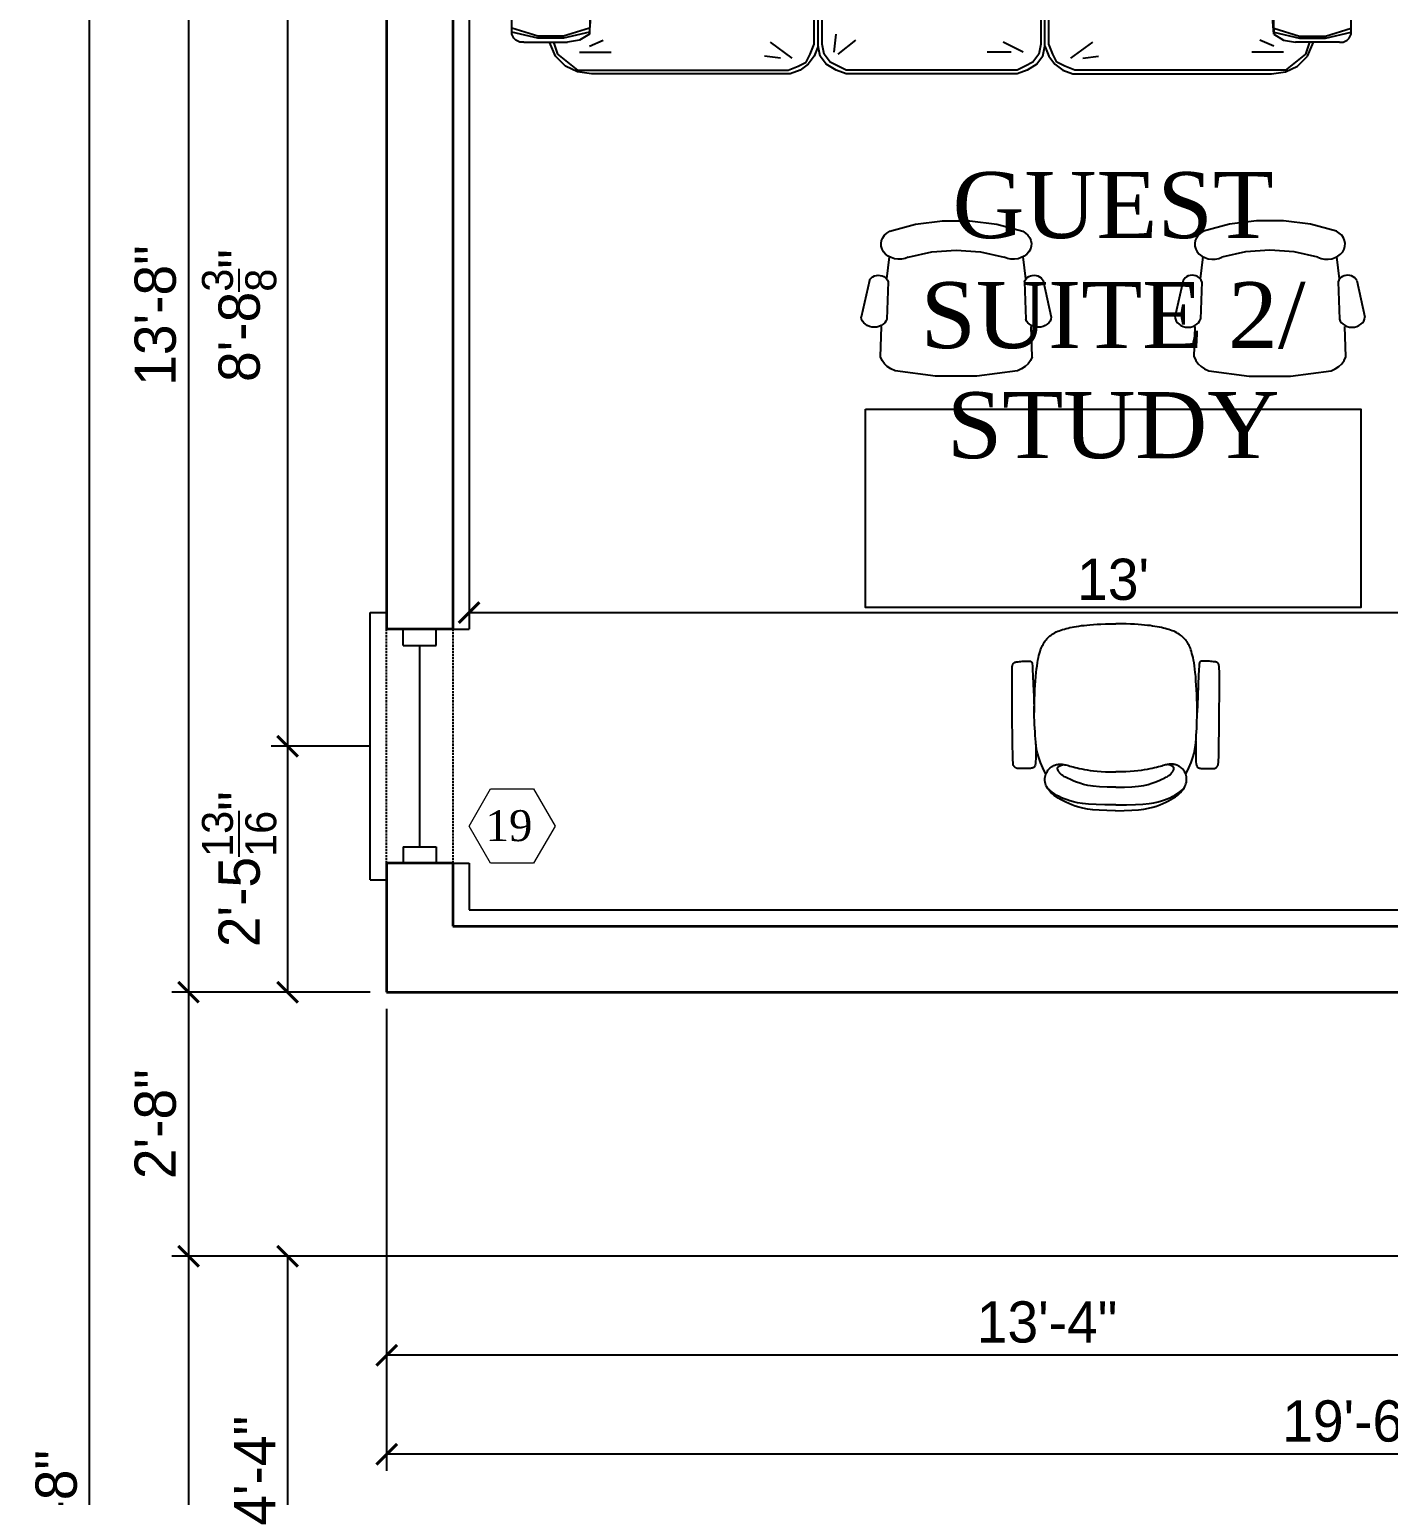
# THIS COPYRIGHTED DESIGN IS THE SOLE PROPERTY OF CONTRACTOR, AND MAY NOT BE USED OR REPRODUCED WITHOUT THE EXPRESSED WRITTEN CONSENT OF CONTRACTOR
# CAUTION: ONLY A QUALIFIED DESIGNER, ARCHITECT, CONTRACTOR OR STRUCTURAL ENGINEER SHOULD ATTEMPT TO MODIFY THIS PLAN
# Model space of a CAD drawing. Header units: inches. Extents: x 0 to 22102, y -19958 to 0.
# Drawn here: x 9681.1 to 9845.8, y -10112.2 to -9934.5 of the extents above; entities that cross this region are included whole.
import ezdxf
from ezdxf.enums import TextEntityAlignment as Align

# ---------------------------------------------------------------- set-up
doc = ezdxf.new("R2010")
doc.units = ezdxf.units.IN
doc.header["$MEASUREMENT"] = 0
doc.linetypes.add('HIDDEN', pattern=[0.375, 0.25, -0.125])
for name, color, linetype in [('DIM-EXT', 5, 'Continuous'), ('DIM-INT', 5, 'Continuous'), ('FURN', 8, 'Continuous'), ('FURNITURE', 8, 'Continuous'), ('HEADER-EXT', 5, 'HIDDEN'), ('ROOF', 3, 'Continuous'), ('TEXTL', 3, 'Continuous'), ('WINDOW GLASS', 4, 'Continuous'), ('WINDOW JAMB', 2, 'Continuous'), ('WINDOW SILL', 1, 'Continuous')]:
    doc.layers.add(name, color=color, linetype=linetype)
doc.layers.add('WALL-EXT', color=6, linetype='Continuous', lineweight=35)
doc.layers.add('window', color=160, linetype='Continuous', lineweight=5)
doc.styles.add('ARCHITXT', font='BOOKOS.TTF', dxfattribs={"height": 0.078125})
doc.styles.add('TITLE-1', font='BOOKOS.TTF', dxfattribs={"height": 5})
doc.dimstyles.new('Ideal', dxfattribs={"dimscale": 0, "dimtxt": 5, "dimasz": 2.5, "dimexe": 2, "dimexo": 2, "dimgap": 1.5, "dimtad": 1, "dimdec": 4, "dimzin": 0, "dimdsep": 46, "dimlunit": 4, "dimtxsty": 'Standard', "dimblk": 'ARCHTICK', "dimcen": 2, "dimclrt": 1, "dimazin": 0, "dimtfac": 0.75, "dimtdec": 4, "dimtix": 1, "dimtofl": 0, "dimtmove": 2, "dimatfit": 3, "dimldrblk": 'OPEN30', "dimfxl": 1, "dimtolj": 1, "dimtzin": 0, "dimarcsym": 0})

# ---------------------------------------------------------------- blocks, each defined once
blk = doc.blocks.new('sofa 1')
for p, q in [((20.48, 50.12), (15.18, 48.92)), ((28.92, 50.84), (20.48, 50.12)), ((35.9, 50.84), (28.92, 50.84)), ((36.14, 47.71), (35.18, 50.84)), ((36.39, 47.71), (35.66, 50.84)), ((36.39, 50.6), (35.9, 50.84)), ((36.63, 50.36), (36.39, 50.6)), ((36.87, 49.88), (36.63, 50.36)), ((36.87, 49.4), (36.87, 49.88)), ((15.18, 48.92), (8.43, 47.71)), ((36.87, 49.4), (36.87, 46.02)), ((7.23, 46.02), (7.47, 46.75)), ((7.47, 46.02), (7.23, 46.51)), ((7.47, 46.75), (7.95, 47.23)), ((7.95, 46.27), (7.47, 46.51)), ((7.95, 47.23), (8.43, 47.71)), ((8.19, 45.3), (7.95, 46.27)), ((14.22, 46.51), (13.49, 43.37)), ((14.46, 46.51), (15.18, 45.78)), ((36.14, 44.58), (36.14, 47.71)), ((36.39, 44.58), (36.39, 47.71)), ((38.55, 45.54), (36.87, 46.27)), ((7.23, 42.89), (7.23, 46.02)), ((7.47, 44.34), (7.47, 46.02)), ((7.95, 44.1), (8.19, 45.3)), ((14.7, 44.58), (14.94, 42.17)), ((15.18, 45.78), (16.87, 45.06)), ((16.87, 45.06), (17.11, 44.58)), ((17.11, 44.58), (19.28, 43.37)), ((35.18, 41.45), (36.14, 44.58)), ((35.66, 41.45), (36.39, 44.58)), ((36.87, 46.02), (36.87, 44.1)), ((36.87, 45.78), (38.31, 45.3)), ((38.31, 45.3), (39.28, 44.1)), ((39.76, 44.34), (38.55, 45.54)), ((4.34, 43.86), (3.86, 43.37)), ((4.1, 43.37), (3.86, 43.13)), ((3.86, 43.13), (3.86, 42.89)), ((3.86, 42.89), (3.86, 42.65)), ((4.34, 43.13), (4.1, 43.37)), ((4.58, 43.13), (4.1, 42.41)), ((7.23, 42.65), (4.1, 42.41)), ((4.82, 44.1), (4.34, 43.86)), ((4.82, 43.86), (4.58, 43.61)), ((5.06, 43.37), (4.58, 43.13)), ((5.54, 44.34), (4.82, 44.1)), ((5.06, 44.1), (4.82, 43.86)), ((5.3, 44.1), (5.06, 44.1)), ((5.78, 43.37), (5.06, 43.37)), ((5.54, 43.86), (5.3, 44.1)), ((6.27, 44.1), (5.54, 44.34)), ((6.02, 44.1), (5.78, 43.86)), ((5.78, 43.86), (5.78, 43.61)), ((6.51, 43.13), (5.78, 43.37)), ((6.27, 44.1), (6.02, 44.1)), ((6.75, 43.61), (6.27, 44.1)), ((6.51, 44.1), (6.27, 44.1)), ((6.75, 43.86), (6.51, 44.1)), ((6.99, 42.65), (6.51, 43.13)), ((6.75, 43.61), (6.75, 43.86)), ((6.75, 43.37), (6.75, 43.61)), ((6.75, 43.13), (6.75, 43.37)), ((7.23, 42.89), (7.47, 44.34)), ((7.23, 43.13), (7.95, 44.1)), ((7.23, 42.89), (13.01, 42.41)), ((10.6, 41.93), (7.23, 42.65)), ((13.01, 42.65), (12.77, 41.45)), ((13.49, 43.37), (13.01, 42.65)), ((19.28, 43.37), (20.24, 43.37)), ((20.24, 43.37), (21.45, 41.93)), ((35.9, 41.45), (36.63, 42.65)), ((36.63, 42.65), (36.87, 44.1)), ((38.07, 42.65), (38.07, 38.8)), ((39.28, 44.1), (40.24, 42.89)), ((40.48, 42.89), (39.76, 44.34)), ((40.24, 42.89), (40.24, 17.35)), ((40.72, 41.2), (40.48, 42.89)), ((0.48, 41.45), (0, 40.24)), ((1.45, 41.93), (0.48, 41.45)), ((4.1, 41.45), (1.2, 40.72)), ((3.86, 42.17), (1.45, 41.2)), ((2.65, 42.17), (1.45, 41.93)), ((4.1, 42.41), (2.65, 42.17)), ((7.47, 41.93), (3.86, 42.17)), ((7.95, 41.45), (4.1, 41.45)), ((10.36, 40.96), (7.47, 41.93)), ((10.36, 40.24), (7.95, 41.45)), ((11.33, 41.45), (10.6, 41.93)), ((12.05, 40.48), (11.33, 41.45)), ((12.77, 41.45), (12.05, 39.76)), ((12.53, 41.2), (12.29, 40.48)), ((12.77, 41.45), (12.53, 41.2)), ((21.45, 41.93), (23.13, 41.69)), ((23.13, 41.69), (26.27, 39.28)), ((23.61, 41.45), (26.51, 41.2)), ((29.64, 40.96), (23.61, 40.96)), ((26.51, 41.2), (35.9, 41.45)), ((35.9, 41.45), (29.64, 40.96)), ((37.35, 41.45), (36.63, 39.76)), ((40.72, 17.11), (40.72, 41.2)), ((0, -40.24), (0, 40.24)), ((12.05, 39.76), (11.33, 39.04)), ((12.05, 39.76), (12.05, 40.48)), ((12.29, 40.48), (12.29, 40.24)), ((26.27, 39.28), (29.16, 37.59)), ((11.33, 39.04), (10.12, 37.11)), ((15.66, 38.07), (16.39, 34.7)), ((18.8, 33.49), (15.66, 38.07)), ((26.99, 37.35), (25.3, 36.39)), ((29.16, 37.59), (28.19, 35.9)), ((10.12, 37.11), (8.43, 34.7)), ((28.19, 35.9), (26.27, 33.49)), ((8.43, 34.7), (6.99, 33.01)), ((6.99, 33.01), (5.54, 31.33)), ((7.23, 31.57), (9.88, 33.49)), ((17.11, 33.01), (15.66, 31.57)), ((18.8, 31.81), (17.11, 33.01)), ((20.96, 32.53), (18.8, 33.49)), ((26.27, 33.49), (24.58, 31.81)), ((5.54, 31.33), (7.95, 30.36)), ((7.95, 30.36), (8.19, 29.88)), ((15.66, 31.08), (13.73, 28.92)), ((15.66, 31.57), (15.66, 31.08)), ((18.8, 30.84), (18.8, 31.81)), ((20, 30.36), (18.8, 30.84)), ((20.24, 29.4), (20, 30.36)), ((24.58, 31.81), (23.86, 29.88)), ((8.19, 29.88), (10.12, 28.67)), ((10.12, 28.67), (12.53, 27.71)), ((13.01, 28.43), (12.53, 27.71)), ((13.73, 28.67), (13.01, 28.43)), ((13.73, 28.92), (13.73, 28.67)), ((21.45, 28.19), (20.24, 29.4)), ((23.86, 29.88), (22.65, 27.47)), ((12.29, 26.75), (10.12, 25.54)), ((12.05, 27.95), (12.05, 26.51)), ((12.53, 27.71), (12.29, 26.75)), ((22.65, 27.47), (21.45, 28.19)), ((24.1, 25.78), (22.65, 27.47)), ((10.12, 25.54), (9.16, 24.1)), ((18.8, 25.06), (19.28, 21.69)), ((26.51, 24.34), (24.1, 25.78)), ((9.16, 24.1), (8.19, 22.89)), ((27.47, 24.34), (26.51, 24.34)), ((28.43, 23.13), (27.47, 24.34)), ((30.36, 22.17), (28.43, 23.13)), ((8.19, 22.41), (5.78, 19.52)), ((8.19, 22.89), (8.19, 22.41)), ((19.04, 22.89), (17.35, 20)), ((19.28, 21.69), (17.35, 16.39)), ((27.71, 21.69), (25.3, 20.24)), ((26.99, 22.65), (25.54, 22.65)), ((28.43, 20.48), (30.36, 22.17)), ((8.67, 20), (9.88, 20.96)), ((9.64, 20), (10.84, 20)), ((17.35, 20), (15.9, 18.07)), ((27.47, 18.55), (28.19, 20)), ((28.19, 20), (28.43, 20.48)), ((38.8, 18.31), (38.55, 20.24)), ((5.78, 19.52), (7.23, 18.55)), ((7.23, 18.55), (10.12, 16.87)), ((26.02, 17.11), (27.47, 18.55)), ((38.8, 16.87), (36.87, 19.52)), ((10.12, 16.87), (12.53, 16.14)), ((12.05, 16.39), (12.05, -12.29)), ((12.05, 15.42), (12.05, 16.39)), ((12.53, 16.14), (13.73, 14.46)), ((24.1, 14.7), (26.02, 17.11)), ((39.76, 16.14), (39.28, 15.18)), ((40.24, 17.35), (39.76, 16.14)), ((40.24, 15.9), (40.72, 17.11)), ((13.01, 14.94), (12.05, 15.9)), ((12.53, 14.7), (12.05, 15.42)), ((13.25, 13.98), (12.53, 14.7)), ((13.49, 14.46), (13.01, 14.94)), ((14.22, 14.22), (13.49, 14.46)), ((13.73, 14.46), (15.18, 13.98)), ((14.46, 14.22), (14.22, 14.22)), ((23.13, 12.53), (24.1, 14.7)), ((37.11, 14.22), (23.86, 14.22)), ((38.31, 14.7), (37.11, 14.22)), ((37.35, 13.73), (38.55, 14.22)), ((39.28, 15.18), (38.31, 14.7)), ((38.55, 14.22), (39.52, 14.94)), ((39.52, 14.94), (40.24, 15.9)), ((12.53, 13.01), (12.05, 12.05)), ((12.77, 12.53), (12.05, 11.57)), ((13.25, 13.49), (12.53, 13.01)), ((13.25, 13.01), (12.77, 12.53)), ((14.22, 13.73), (13.25, 13.98)), ((14.22, 13.73), (13.25, 13.49)), ((13.98, 13.25), (13.25, 13.01)), ((15.66, 13.25), (13.98, 13.25)), ((15.42, 13.73), (14.22, 13.73)), ((15.18, 13.98), (17.83, 10.36)), ((19.28, 10.84), (19.28, 13.01)), ((21.45, 11.33), (23.13, 12.53)), ((37.11, 13.25), (23.37, 13.25)), ((37.35, 13.73), (23.61, 13.73)), ((38.31, 13.01), (37.11, 13.25)), ((38.55, 13.49), (37.35, 13.73)), ((39.28, 12.29), (38.31, 13.01)), ((39.52, 12.77), (38.55, 13.49)), ((40.24, 11.57), (39.52, 12.77)), ((12.05, 12.05), (12.05, 11.08)), ((20.24, 10.6), (20.72, 11.33)), ((20.72, 11.33), (21.45, 11.33)), ((38.07, 11.81), (35.9, 11.57)), ((38.31, 11.33), (36.63, 9.16)), ((39.76, 11.33), (39.28, 12.29)), ((40.24, 10.36), (39.76, 11.33)), ((40.72, 10.36), (40.24, 11.57)), ((17.83, 10.36), (19.52, 8.43)), ((19.52, 8.43), (20.24, 8.92)), ((20.24, 8.92), (20.24, 10.6)), ((40.24, -10.36), (40.24, 10.36)), ((40.72, -10.36), (40.72, 10.36)), ((38.07, -9.64), (38.07, -6.75)), ((17.83, -10.36), (19.52, -8.43)), ((19.52, -8.43), (20.24, -8.92)), ((38.07, -11.08), (36.87, -8.67)), ((15.18, -13.98), (17.83, -10.36)), ((20.24, -8.92), (20.24, -10.6)), ((20.24, -10.6), (20.72, -11.33)), ((39.76, -11.33), (40.24, -10.36)), ((40.24, -11.57), (40.72, -10.36)), ((12.05, -15.42), (12.05, -11.08)), ((12.77, -12.53), (12.05, -11.57)), ((12.53, -13.25), (12.05, -12.29)), ((20.72, -11.33), (21.45, -11.33)), ((21.45, -11.33), (23.13, -12.53)), ((38.31, -13.01), (39.28, -12.29)), ((39.28, -12.29), (39.76, -11.33)), ((39.52, -12.77), (40.24, -11.57)), ((13.25, -13.73), (12.53, -13.25)), ((13.25, -13.98), (12.53, -14.7)), ((13.49, -13.01), (12.77, -12.53)), ((14.22, -13.73), (13.25, -13.98)), ((13.98, -13.25), (13.49, -13.01)), ((13.73, -14.46), (15.18, -13.98)), ((13.98, -13.25), (15.71, -13.25)), ((15.42, -13.73), (14.22, -13.73)), ((23.13, -12.53), (24.1, -14.7)), ((23.45, -13.25), (37.11, -13.25)), ((37.35, -13.73), (23.61, -13.73)), ((37.11, -13.25), (38.31, -13.01)), ((38.55, -13.49), (37.35, -13.73)), ((37.35, -13.73), (38.55, -14.22)), ((38.55, -13.49), (39.52, -12.77)), ((12.53, -14.7), (12.05, -15.42)), ((13.01, -14.94), (12.05, -15.9)), ((12.05, -15.42), (12.05, -16.29)), ((12.53, -16.14), (13.73, -14.46)), ((13.49, -14.46), (13.01, -14.94)), ((14.22, -14.22), (13.49, -14.46)), ((14.46, -14.22), (14.22, -14.22)), ((37.11, -14.22), (23.86, -14.22)), ((24.1, -14.7), (26.02, -17.11)), ((38.31, -14.7), (37.11, -14.22)), ((39.28, -15.18), (38.31, -14.7)), ((38.55, -14.22), (39.52, -14.94)), ((39.76, -16.14), (39.28, -15.18)), ((39.52, -14.94), (40.24, -15.9)), ((40.24, -15.9), (40.72, -17.11)), ((7.23, -18.55), (10.12, -16.87)), ((10.12, -16.87), (12.53, -16.14)), ((19.28, -21.69), (17.35, -16.39)), ((26.02, -17.11), (27.47, -18.55)), ((38.8, -16.87), (36.87, -19.52)), ((40.24, -17.35), (39.76, -16.14)), ((40.24, -42.89), (40.24, -17.35)), ((40.72, -17.11), (40.72, -41.2)), ((5.78, -19.52), (7.23, -18.55)), ((8.19, -22.41), (5.78, -19.52)), ((17.35, -20), (15.9, -18.07)), ((27.47, -18.55), (28.19, -20)), ((38.8, -18.31), (38.55, -20.24)), ((8.67, -20), (9.88, -20.96)), ((9.64, -20), (10.84, -20)), ((19.04, -22.89), (17.35, -20)), ((27.71, -21.69), (25.3, -20.24)), ((28.19, -20), (28.43, -20.48)), ((28.43, -20.48), (30.36, -22.17)), ((8.19, -22.89), (8.19, -22.41)), ((9.16, -24.1), (8.19, -22.89)), ((18.8, -25.06), (19.28, -21.69)), ((26.99, -22.65), (25.54, -22.65)), ((30.36, -22.17), (28.43, -23.13)), ((10.12, -25.54), (9.16, -24.1)), ((26.51, -24.34), (24.1, -25.78)), ((27.47, -24.34), (26.51, -24.34)), ((28.43, -23.13), (27.47, -24.34)), ((12.29, -26.75), (10.12, -25.54)), ((12.05, -27.95), (12.05, -26.51)), ((24.1, -25.78), (22.65, -27.47)), ((10.12, -28.67), (12.53, -27.71)), ((12.53, -27.71), (12.29, -26.75)), ((13.01, -28.43), (12.53, -27.71)), ((21.45, -28.19), (20.24, -29.4)), ((22.65, -27.47), (21.45, -28.19)), ((23.86, -29.88), (22.65, -27.47)), ((7.95, -30.36), (8.19, -29.88)), ((8.19, -29.88), (10.12, -28.67)), ((13.73, -28.67), (13.01, -28.43)), ((13.73, -28.92), (13.73, -28.67)), ((15.66, -31.08), (13.73, -28.92)), ((20.24, -29.4), (20, -30.36)), ((24.58, -31.81), (23.86, -29.88)), ((5.54, -31.33), (7.95, -30.36)), ((6.99, -33.01), (5.54, -31.33)), ((7.23, -31.57), (9.88, -33.49)), ((15.66, -31.57), (15.66, -31.08)), ((17.11, -33.01), (15.66, -31.57)), ((18.8, -31.81), (17.11, -33.01)), ((20, -30.36), (18.8, -30.84)), ((18.8, -30.84), (18.8, -31.81)), ((26.27, -33.49), (24.58, -31.81)), ((8.43, -34.7), (6.99, -33.01)), ((18.8, -33.49), (15.66, -38.07)), ((20.96, -32.53), (18.8, -33.49)), ((28.19, -35.9), (26.27, -33.49)), ((10.12, -37.11), (8.43, -34.7)), ((15.66, -38.07), (16.39, -34.7)), ((11.33, -39.04), (10.12, -37.11)), ((26.99, -37.35), (25.3, -36.39)), ((29.16, -37.59), (28.19, -35.9)), ((12.05, -39.76), (11.33, -39.04)), ((26.27, -39.28), (29.16, -37.59)), ((38.07, -42.65), (38.07, -38.8)), ((0.48, -41.45), (0, -40.24)), ((4.1, -41.45), (1.2, -40.72)), ((10.36, -40.24), (7.95, -41.45)), ((12.05, -40.48), (11.33, -41.45)), ((12.77, -41.45), (12.05, -39.76)), ((12.05, -39.76), (12.05, -40.48)), ((12.29, -40.48), (12.29, -40.24)), ((12.53, -41.2), (12.29, -40.48)), ((23.13, -41.69), (26.27, -39.28)), ((37.35, -41.45), (36.63, -39.76)), ((1.45, -41.93), (0.48, -41.45)), ((3.86, -42.17), (1.45, -41.2)), ((2.65, -42.17), (1.45, -41.93)), ((4.1, -42.41), (2.65, -42.17)), ((7.47, -41.93), (3.86, -42.17)), ((7.95, -41.45), (4.1, -41.45)), ((4.58, -43.13), (4.1, -42.41)), ((7.23, -42.65), (4.1, -42.41)), ((10.6, -41.93), (7.23, -42.65)), ((7.23, -42.89), (13.01, -42.41)), ((10.36, -40.96), (7.47, -41.93)), ((11.33, -41.45), (10.6, -41.93)), ((12.77, -41.45), (12.53, -41.2)), ((13.01, -42.65), (12.77, -41.45)), ((14.7, -44.58), (14.94, -42.17)), ((20.24, -43.37), (21.45, -41.93)), ((21.45, -41.93), (23.13, -41.69)), ((29.64, -40.96), (23.61, -40.96)), ((23.61, -41.45), (26.51, -41.2)), ((26.51, -41.2), (35.9, -41.45)), ((35.9, -41.45), (29.64, -40.96)), ((35.18, -41.45), (36.14, -44.58)), ((35.66, -41.45), (36.39, -44.58)), ((35.9, -41.45), (36.63, -42.65)), ((40.72, -41.2), (40.48, -42.89)), ((3.86, -42.89), (3.86, -42.65)), ((3.86, -43.13), (3.86, -42.89)), ((4.1, -43.37), (3.86, -43.13)), ((4.34, -43.86), (3.86, -43.37)), ((4.34, -43.13), (4.1, -43.37)), ((4.82, -44.1), (4.34, -43.86)), ((5.06, -43.37), (4.58, -43.13)), ((4.82, -43.86), (4.58, -43.61)), ((5.06, -44.1), (4.82, -43.86)), ((5.54, -44.34), (4.82, -44.1)), ((5.78, -43.37), (5.06, -43.37)), ((5.3, -44.1), (5.06, -44.1)), ((5.54, -43.86), (5.3, -44.1)), ((6.27, -44.1), (5.54, -44.34)), ((6.51, -43.13), (5.78, -43.37)), ((5.78, -43.86), (5.78, -43.61)), ((6.02, -44.1), (5.78, -43.86)), ((6.27, -44.1), (6.02, -44.1)), ((6.75, -43.61), (6.27, -44.1)), ((6.51, -44.1), (6.27, -44.1)), ((6.99, -42.65), (6.51, -43.13)), ((6.75, -43.86), (6.51, -44.1)), ((6.75, -43.13), (6.75, -43.37)), ((6.75, -43.37), (6.75, -43.61)), ((6.75, -43.61), (6.75, -43.86)), ((7.23, -42.89), (7.47, -44.34)), ((7.23, -42.89), (7.23, -46.02)), ((7.23, -43.13), (7.95, -44.1)), ((7.47, -44.34), (7.47, -46.02)), ((7.95, -44.1), (8.19, -45.3)), ((13.49, -43.37), (13.01, -42.65)), ((14.22, -46.51), (13.49, -43.37)), ((17.11, -44.58), (19.28, -43.37)), ((19.28, -43.37), (20.24, -43.37)), ((36.63, -42.65), (36.87, -44.1)), ((36.87, -46.02), (36.87, -44.1)), ((38.31, -45.3), (39.28, -44.1)), ((39.76, -44.34), (38.55, -45.54)), ((39.28, -44.1), (40.24, -42.89)), ((40.48, -42.89), (39.76, -44.34)), ((7.47, -46.02), (7.23, -46.51)), ((7.23, -46.02), (7.47, -46.75)), ((8.19, -45.3), (7.95, -46.27)), ((14.46, -46.51), (15.18, -45.78)), ((15.18, -45.78), (16.87, -45.06)), ((16.87, -45.06), (17.11, -44.58)), ((36.14, -44.58), (36.14, -47.71)), ((36.39, -44.58), (36.39, -47.71)), ((36.87, -45.78), (38.31, -45.3)), ((38.55, -45.54), (36.87, -46.27)), ((36.87, -49.4), (36.87, -46.02)), ((7.95, -46.27), (7.47, -46.51)), ((7.47, -46.75), (7.95, -47.23)), ((7.95, -47.23), (8.43, -47.71)), ((15.18, -48.92), (8.43, -47.71)), ((36.14, -47.71), (35.18, -50.84)), ((36.39, -47.71), (35.66, -50.84)), ((20.48, -50.12), (15.18, -48.92)), ((36.87, -49.4), (36.87, -49.88)), ((28.92, -50.84), (20.48, -50.12)), ((35.9, -50.84), (28.92, -50.84)), ((36.39, -50.6), (35.9, -50.84)), ((36.63, -50.36), (36.39, -50.6)), ((36.87, -49.88), (36.63, -50.36))]:
    blk.add_line(p, q)
blk = doc.blocks.new('FURN. - OFFICE_CHAIR (2)')
for points in [[(-0.004, 1.887), (-0.091, 1.886), (-0.166, 1.883), (-0.23, 1.877), (-0.285, 1.87), (-0.332, 1.861), (-0.374, 1.851), (-0.41, 1.84), (-0.444, 1.828), (-0.475, 1.815), (-0.504, 1.802), (-0.531, 1.788), (-0.557, 1.775), (-0.581, 1.761), (-0.602, 1.746), (-0.622, 1.732), (-0.639, 1.717), (-0.655, 1.702), (-0.668, 1.687), (-0.68, 1.672), (-0.69, 1.658), (-0.698, 1.643), (-0.705, 1.628), (-0.709, 1.614), (-0.713, 1.599), (-0.715, 1.585), (-0.715, 1.571), (-0.715, 1.557), (-0.713, 1.544), (-0.71, 1.532), (-0.706, 1.519), (-0.702, 1.508), (-0.696, 1.497), (-0.69, 1.487), (-0.684, 1.477), (-0.677, 1.469), (-0.669, 1.461), (-0.661, 1.454), (-0.653, 1.447), (-0.644, 1.441), (-0.635, 1.436), (-0.626, 1.431), (-0.616, 1.427), (-0.607, 1.424), (-0.597, 1.421), (-0.587, 1.419), (-0.578, 1.418), (-0.568, 1.417), (-0.559, 1.416), (-0.55, 1.417), (-0.542, 1.417), (-0.533, 1.419), (-0.524, 1.42), (-0.514, 1.422), (-0.503, 1.425), (-0.491, 1.428), (-0.478, 1.432), (-0.464, 1.436), (-0.448, 1.44), (-0.431, 1.444), (-0.411, 1.449), (-0.391, 1.454), (-0.368, 1.459), (-0.343, 1.465), (-0.317, 1.47), (-0.288, 1.475), (-0.257, 1.48), (-0.224, 1.485), (-0.187, 1.488), (-0.146, 1.492), (-0.102, 1.494), (-0.053, 1.495), (0, 1.495)], [(0, 1.828), (-0.109, 1.828), (-0.199, 1.825), (-0.274, 1.821), (-0.336, 1.814), (-0.386, 1.806), (-0.427, 1.796), (-0.462, 1.787), (-0.492, 1.776), (-0.52, 1.766), (-0.546, 1.756), (-0.57, 1.745), (-0.594, 1.732), (-0.618, 1.717), (-0.642, 1.7), (-0.666, 1.679), (-0.691, 1.655)], [(-0.004, 1.887), (0.085, 1.886), (0.162, 1.883), (0.228, 1.877), (0.284, 1.87), (0.332, 1.861), (0.374, 1.851), (0.41, 1.84), (0.444, 1.828), (0.475, 1.815), (0.504, 1.802), (0.531, 1.788), (0.557, 1.775), (0.581, 1.761), (0.602, 1.746), (0.622, 1.732), (0.639, 1.717), (0.655, 1.702), (0.668, 1.687), (0.68, 1.672), (0.69, 1.658), (0.698, 1.643), (0.705, 1.628), (0.709, 1.614), (0.713, 1.599), (0.715, 1.585), (0.715, 1.571), (0.715, 1.557), (0.713, 1.544), (0.71, 1.532), (0.706, 1.519), (0.702, 1.508), (0.696, 1.497), (0.69, 1.487), (0.684, 1.477), (0.677, 1.469), (0.669, 1.461), (0.661, 1.454), (0.653, 1.447), (0.644, 1.441), (0.635, 1.436), (0.626, 1.431), (0.616, 1.427), (0.607, 1.424), (0.597, 1.421), (0.587, 1.419), (0.578, 1.418), (0.568, 1.417), (0.559, 1.416), (0.55, 1.417), (0.542, 1.417), (0.533, 1.419), (0.524, 1.42), (0.514, 1.422), (0.503, 1.425), (0.491, 1.428), (0.478, 1.432), (0.464, 1.436), (0.448, 1.44), (0.431, 1.444), (0.411, 1.449), (0.391, 1.454), (0.368, 1.459), (0.343, 1.465), (0.317, 1.47), (0.288, 1.475), (0.257, 1.48), (0.224, 1.485), (0.187, 1.488), (0.146, 1.492), (0.102, 1.494), (0.053, 1.495), (0, 1.495)], [(0, 1.828), (0.109, 1.828), (0.199, 1.825), (0.274, 1.821), (0.336, 1.814), (0.386, 1.806), (0.427, 1.796), (0.462, 1.787), (0.492, 1.776), (0.52, 1.766), (0.546, 1.756), (0.57, 1.745), (0.594, 1.732), (0.618, 1.717), (0.642, 1.7), (0.666, 1.679), (0.691, 1.655)], [(0, 1.65), (-0.088, 1.65), (-0.164, 1.647), (-0.228, 1.64), (-0.282, 1.631), (-0.327, 1.621), (-0.364, 1.61), (-0.395, 1.599), (-0.422, 1.588), (-0.444, 1.579), (-0.464, 1.57), (-0.481, 1.563), (-0.495, 1.556), (-0.507, 1.549), (-0.518, 1.544), (-0.527, 1.538), (-0.534, 1.533), (-0.541, 1.528), (-0.548, 1.523), (-0.553, 1.518), (-0.558, 1.513), (-0.563, 1.508), (-0.566, 1.503), (-0.57, 1.499), (-0.573, 1.494), (-0.576, 1.49), (-0.578, 1.486), (-0.58, 1.483), (-0.582, 1.479), (-0.584, 1.476), (-0.585, 1.472), (-0.586, 1.469), (-0.587, 1.466), (-0.587, 1.463), (-0.587, 1.46), (-0.587, 1.457), (-0.587, 1.454), (-0.586, 1.452), (-0.584, 1.449), (-0.583, 1.446), (-0.58, 1.444), (-0.578, 1.441), (-0.574, 1.439), (-0.57, 1.436), (-0.564, 1.434), (-0.557, 1.431), (-0.548, 1.428), (-0.536, 1.424), (-0.523, 1.42)], [(0, 1.65), (0.088, 1.65), (0.164, 1.647), (0.228, 1.64), (0.282, 1.631), (0.327, 1.621), (0.364, 1.61), (0.395, 1.599), (0.422, 1.588), (0.444, 1.579), (0.464, 1.57), (0.481, 1.563), (0.495, 1.556), (0.507, 1.549), (0.518, 1.544), (0.527, 1.538), (0.534, 1.533), (0.541, 1.528), (0.548, 1.523), (0.553, 1.518), (0.558, 1.513), (0.563, 1.508), (0.566, 1.503), (0.57, 1.499), (0.573, 1.494), (0.576, 1.49), (0.578, 1.486), (0.58, 1.483), (0.582, 1.479), (0.584, 1.476), (0.585, 1.472), (0.586, 1.469), (0.587, 1.466), (0.587, 1.463), (0.587, 1.46), (0.587, 1.457), (0.587, 1.454), (0.586, 1.452), (0.584, 1.449), (0.583, 1.446), (0.58, 1.444), (0.578, 1.441), (0.574, 1.439), (0.57, 1.436), (0.564, 1.434), (0.557, 1.431), (0.548, 1.428), (0.536, 1.424), (0.523, 1.42)], [(-0.706, 1.519), (-0.737, 1.455), (-0.76, 1.399), (-0.778, 1.349), (-0.791, 1.305), (-0.799, 1.266), (-0.805, 1.229), (-0.808, 1.194), (-0.811, 1.16), (-0.813, 1.126), (-0.815, 1.09), (-0.817, 1.054), (-0.819, 1.017), (-0.82, 0.978), (-0.822, 0.938), (-0.822, 0.896), (-0.822, 0.852), (-0.821, 0.807), (-0.82, 0.76), (-0.818, 0.713), (-0.816, 0.666), (-0.813, 0.619), (-0.81, 0.575), (-0.807, 0.532), (-0.803, 0.492), (-0.799, 0.456), (-0.794, 0.423), (-0.79, 0.393), (-0.785, 0.366), (-0.78, 0.341), (-0.775, 0.319), (-0.769, 0.299), (-0.764, 0.28), (-0.759, 0.263), (-0.753, 0.247), (-0.747, 0.233), (-0.741, 0.219), (-0.734, 0.207), (-0.727, 0.195), (-0.72, 0.183), (-0.712, 0.172), (-0.704, 0.162), (-0.695, 0.151), (-0.685, 0.141), (-0.675, 0.131), (-0.665, 0.122), (-0.653, 0.113), (-0.641, 0.105), (-0.628, 0.096), (-0.615, 0.089), (-0.6, 0.082), (-0.586, 0.075), (-0.57, 0.069), (-0.554, 0.063), (-0.537, 0.057), (-0.519, 0.052), (-0.5, 0.047), (-0.481, 0.042), (-0.462, 0.038), (-0.441, 0.034), (-0.419, 0.029), (-0.396, 0.025), (-0.372, 0.022), (-0.347, 0.018), (-0.319, 0.015), (-0.291, 0.012), (-0.26, 0.009), (-0.226, 0.006), (-0.189, 0.004), (-0.149, 0.002), (-0.104, 0.001), (-0.055, 0), (0, 0)], [(0.706, 1.519), (0.737, 1.455), (0.76, 1.399), (0.778, 1.349), (0.791, 1.305), (0.799, 1.266), (0.805, 1.229), (0.808, 1.194), (0.811, 1.16), (0.813, 1.126), (0.815, 1.09), (0.817, 1.054), (0.819, 1.017), (0.82, 0.978), (0.822, 0.938), (0.822, 0.896), (0.822, 0.852), (0.821, 0.807), (0.82, 0.76), (0.818, 0.713), (0.816, 0.666), (0.813, 0.619), (0.81, 0.575), (0.807, 0.532), (0.803, 0.492), (0.799, 0.456), (0.794, 0.423), (0.79, 0.393), (0.785, 0.366), (0.78, 0.341), (0.775, 0.319), (0.769, 0.299), (0.764, 0.28), (0.759, 0.263), (0.753, 0.247), (0.747, 0.233), (0.741, 0.219), (0.734, 0.207), (0.727, 0.195), (0.72, 0.183), (0.712, 0.172), (0.704, 0.162), (0.695, 0.151), (0.685, 0.141), (0.675, 0.131), (0.665, 0.122), (0.653, 0.113), (0.641, 0.105), (0.628, 0.096), (0.615, 0.089), (0.6, 0.082), (0.586, 0.075), (0.57, 0.069), (0.554, 0.063), (0.537, 0.057), (0.519, 0.052), (0.5, 0.047), (0.481, 0.042), (0.462, 0.038), (0.441, 0.034), (0.419, 0.029), (0.396, 0.025), (0.372, 0.022), (0.347, 0.018), (0.319, 0.015), (0.291, 0.012), (0.26, 0.009), (0.226, 0.006), (0.189, 0.004), (0.149, 0.002), (0.104, 0.001), (0.055, 0), (0, 0)], [(-0.809, 1.182), (-0.807, 1.257), (-0.807, 1.316), (-0.808, 1.36), (-0.809, 1.392), (-0.811, 1.413), (-0.814, 1.427), (-0.817, 1.436), (-0.82, 1.441), (-0.822, 1.445), (-0.825, 1.449), (-0.829, 1.452), (-0.833, 1.454), (-0.838, 1.455), (-0.844, 1.457), (-0.852, 1.458), (-0.861, 1.459), (-0.872, 1.459), (-0.885, 1.46), (-0.899, 1.461), (-0.914, 1.461), (-0.928, 1.461), (-0.942, 1.461), (-0.956, 1.461), (-0.967, 1.461), (-0.977, 1.461), (-0.985, 1.46), (-0.992, 1.46), (-0.997, 1.459), (-1.002, 1.458), (-1.005, 1.456), (-1.009, 1.455), (-1.011, 1.453), (-1.014, 1.451), (-1.017, 1.449), (-1.019, 1.446), (-1.022, 1.444), (-1.024, 1.441), (-1.027, 1.438), (-1.029, 1.435), (-1.031, 1.432), (-1.032, 1.429), (-1.034, 1.423), (-1.035, 1.414), (-1.036, 1.399), (-1.038, 1.377), (-1.039, 1.346), (-1.04, 1.304), (-1.041, 1.25), (-1.042, 1.182), (-1.043, 1.103), (-1.044, 1.017), (-1.044, 0.928), (-1.045, 0.838), (-1.046, 0.752), (-1.046, 0.673), (-1.046, 0.605), (-1.046, 0.55), (-1.046, 0.508), (-1.046, 0.476), (-1.045, 0.454), (-1.045, 0.439), (-1.044, 0.429), (-1.043, 0.424), (-1.042, 0.42), (-1.041, 0.416), (-1.04, 0.413), (-1.039, 0.41), (-1.038, 0.408), (-1.037, 0.405), (-1.036, 0.402), (-1.034, 0.4), (-1.033, 0.398), (-1.031, 0.396), (-1.029, 0.394), (-1.027, 0.392), (-1.023, 0.39), (-1.019, 0.388), (-1.013, 0.387), (-1.006, 0.385), (-0.997, 0.383), (-0.986, 0.382), (-0.973, 0.38), (-0.959, 0.379), (-0.945, 0.378), (-0.931, 0.376), (-0.917, 0.376), (-0.904, 0.375), (-0.893, 0.375), (-0.884, 0.375), (-0.876, 0.375), (-0.87, 0.376), (-0.865, 0.376), (-0.862, 0.377), (-0.859, 0.378), (-0.857, 0.38), (-0.855, 0.381), (-0.853, 0.382), (-0.852, 0.384), (-0.85, 0.385), (-0.849, 0.386), (-0.848, 0.388), (-0.847, 0.39), (-0.846, 0.391), (-0.845, 0.393), (-0.844, 0.396), (-0.843, 0.405), (-0.841, 0.425), (-0.839, 0.463), (-0.836, 0.523), (-0.833, 0.611), (-0.828, 0.734), (-0.822, 0.896)], [(0.809, 1.182), (0.807, 1.257), (0.807, 1.316), (0.808, 1.36), (0.809, 1.392), (0.811, 1.413), (0.814, 1.427), (0.817, 1.436), (0.82, 1.441), (0.822, 1.445), (0.825, 1.449), (0.829, 1.452), (0.833, 1.454), (0.838, 1.455), (0.844, 1.457), (0.852, 1.458), (0.861, 1.459), (0.872, 1.459), (0.885, 1.46), (0.899, 1.461), (0.914, 1.461), (0.928, 1.461), (0.942, 1.461), (0.956, 1.461), (0.967, 1.461), (0.977, 1.461), (0.985, 1.46), (0.992, 1.46), (0.997, 1.459), (1.002, 1.458), (1.005, 1.456), (1.009, 1.455), (1.011, 1.453), (1.014, 1.451), (1.017, 1.449), (1.019, 1.446), (1.022, 1.444), (1.024, 1.441), (1.027, 1.438), (1.029, 1.435), (1.031, 1.432), (1.032, 1.429), (1.034, 1.423), (1.035, 1.414), (1.036, 1.399), (1.038, 1.377), (1.039, 1.346), (1.04, 1.304), (1.041, 1.25), (1.042, 1.182), (1.043, 1.103), (1.044, 1.017), (1.044, 0.928), (1.045, 0.838), (1.046, 0.752), (1.046, 0.673), (1.046, 0.605), (1.046, 0.55), (1.046, 0.508), (1.046, 0.476), (1.045, 0.454), (1.045, 0.439), (1.044, 0.429), (1.043, 0.424), (1.042, 0.42), (1.041, 0.416), (1.04, 0.413), (1.039, 0.41), (1.038, 0.408), (1.037, 0.405), (1.036, 0.402), (1.034, 0.4), (1.033, 0.398), (1.031, 0.396), (1.029, 0.394), (1.027, 0.392), (1.023, 0.39), (1.019, 0.388), (1.013, 0.387), (1.006, 0.385), (0.997, 0.383), (0.986, 0.382), (0.973, 0.38), (0.959, 0.379), (0.945, 0.378), (0.931, 0.376), (0.917, 0.376), (0.904, 0.375), (0.893, 0.375), (0.884, 0.375), (0.876, 0.375), (0.87, 0.376), (0.865, 0.376), (0.862, 0.377), (0.859, 0.378), (0.857, 0.38), (0.855, 0.381), (0.853, 0.382), (0.852, 0.384), (0.85, 0.385), (0.849, 0.386), (0.848, 0.388), (0.847, 0.39), (0.846, 0.391), (0.845, 0.393), (0.844, 0.396), (0.843, 0.405), (0.841, 0.425), (0.839, 0.463), (0.836, 0.523), (0.833, 0.611), (0.828, 0.734), (0.822, 0.896)]]:
    blk.add_lwpolyline(points)
blk = doc.blocks.new('FURN. - OFFICE_CHAIR (1)')
at = {"color": 0}
for points in [[(-9.18, 16.51), (-8.99, 16.94), (-8.71, 17.34), (-8.35, 17.68), (-7.91, 17.97), (-7.42, 18.18)], [(-7.42, 18.18), (-2.5, 18.86), (2.5, 18.86), (7.42, 18.18)], [(7.42, 18.18), (7.91, 17.97), (8.35, 17.68), (8.71, 17.34), (8.99, 16.94), (9.18, 16.51)], [(-9.18, 16.51), (-9.07, 12.81)], [(9.18, 16.51), (9.07, 12.81)], [(-11.51, 11.69), (-11.46, 11.93), (-11.36, 12.16), (-11.21, 12.38), (-11.01, 12.56), (-10.78, 12.71), (-10.52, 12.82), (-10.23, 12.89), (-9.94, 12.91), (-9.64, 12.89), (-9.36, 12.82), (-9.1, 12.7), (-8.86, 12.55), (-8.67, 12.37), (-8.52, 12.16), (-8.42, 11.93)], [(8.42, 11.93), (8.52, 12.16), (8.67, 12.37), (8.86, 12.55), (9.1, 12.7), (9.36, 12.82), (9.64, 12.89), (9.94, 12.91), (10.23, 12.89), (10.52, 12.82), (10.78, 12.71), (11.01, 12.56), (11.21, 12.38), (11.36, 12.16), (11.46, 11.93), (11.51, 11.69)], [(-10.52, 7.23), (-11.51, 11.69)], [(-8.26, 7.4), (-8.42, 11.93)], [(8.26, 7.4), (8.42, 11.93)], [(10.52, 7.23), (11.51, 11.69)], [(-8.26, 7.4), (-8.33, 7.21), (-8.45, 7.05), (-8.6, 6.9), (-8.78, 6.78), (-8.98, 6.69), (-9.2, 6.64), (-9.44, 6.62), (-9.67, 6.65), (-9.89, 6.7), (-10.09, 6.79), (-10.27, 6.92), (-10.41, 7.07), (-10.52, 7.23)], [(10.52, 7.23), (10.41, 7.07), (10.27, 6.92), (10.09, 6.79), (9.89, 6.7), (9.67, 6.65), (9.44, 6.62), (9.2, 6.64), (8.98, 6.69), (8.78, 6.78), (8.6, 6.9), (8.45, 7.05), (8.33, 7.21), (8.26, 7.4)], [(-8.05, 1.28), (-8.4, 1.5), (-8.69, 1.76), (-8.91, 2.06), (-9.05, 2.4), (-9.11, 2.75), (-9.09, 3.1), (-8.99, 3.45), (-8.81, 3.77), (-8.56, 4.06), (-8.24, 4.3), (-7.88, 4.48), (-7.48, 4.61), (-7.05, 4.67), (-6.62, 4.66), (-6.2, 4.58), (-5.81, 4.43)], [(5.81, 4.43), (2.95, 3.79), (0, 3.57), (-2.95, 3.79), (-5.81, 4.43)], [(5.81, 4.43), (6.2, 4.58), (6.62, 4.66), (7.05, 4.67), (7.48, 4.61), (7.88, 4.48), (8.24, 4.3), (8.56, 4.06), (8.81, 3.77), (8.99, 3.45), (9.09, 3.1), (9.11, 2.75), (9.05, 2.4), (8.91, 2.06), (8.69, 1.76), (8.4, 1.5), (8.05, 1.28)], [(8.05, 1.28), (4.92, 0.43), (1.65, 0), (-1.65, 0), (-4.92, 0.43), (-8.05, 1.28)]]:
    blk.add_lwpolyline(points, dxfattribs=at)
at = {"color": 0, "extrusion": (0.993427, 0.114465, 0), "elevation": -7.55}
blk.add_lwpolyline([(7.95, 0), (5.28, 0)], dxfattribs=at)
at = {"color": 0, "extrusion": (0.993427, -0.114465, 0), "elevation": 7.55}
blk.add_lwpolyline([(7.95, 0), (5.28, 0)], dxfattribs=at)
blk = doc.blocks.new('_ArchTick')
at = {"color": 0, "linetype": 'ByBlock', "lineweight": 100, "const_width": 0.15}
blk.add_lwpolyline([(-0.5, -0.5), (0.5, 0.5)], dxfattribs=at)
blk = doc.blocks.new('*D166')
at = {"layer": 'Defpoints', "color": 0, "transparency": 16777216}
for p in [(9724.39, -9917), (9712.39, -10021.37), (9724.39, -10021.37)]:
    blk.add_point(p, dxfattribs=at)
at = {"layer": 'DIM-EXT', "color": 0, "lineweight": -2, "transparency": 16777216}
for p, q in [((9722.39, -9917), (9710.39, -9917)), ((9712.39, -9917), (9712.39, -10021.37)), ((9722.39, -10021.37), (9710.39, -10021.37))]:
    blk.add_line(p, q, dxfattribs=at)
at = {"layer": 'DIM-EXT', "color": 0, "lineweight": -2, "transparency": 16777216, "xscale": 2.5, "yscale": 2.5, "zscale": 2.5}
for p, rotation in [((9712.39, -9917), 90), ((9712.39, -10021.37), 270)]:
    blk.add_blockref('_ArchTick', p, dxfattribs=dict(at, rotation=rotation))
at = {"layer": 'DIM-EXT', "color": 1, "transparency": 16777216, "insert": (9706.52, -9969.18), "char_height": 5, "attachment_point": 5, "rotation": 90}
blk.add_mtext('\\A1;8\'-8{\\H0.75x;\\S3/8;}"', dxfattribs=at)
blk = doc.blocks.new('_Open30')
at = {"color": 0, "linetype": 'ByBlock', "lineweight": -2}
for p, q in [((-1, 0.268), (0, 0)), ((0, 0), (-1, -0.268)), ((0, 0), (-1, 0))]:
    blk.add_line(p, q, dxfattribs=at)
blk = doc.blocks.new('*D167')
at = {"layer": 'Defpoints', "color": 0, "transparency": 16777216}
for p in [(9724.39, -10021.37), (9712.39, -10051.18), (9724.39, -10051.18)]:
    blk.add_point(p, dxfattribs=at)
at = {"layer": 'DIM-EXT', "color": 0, "lineweight": -2, "transparency": 16777216}
for p, q in [((9722.39, -10021.37), (9710.39, -10021.37)), ((9712.39, -10021.37), (9712.39, -10051.18)), ((9722.39, -10051.18), (9710.39, -10051.18))]:
    blk.add_line(p, q, dxfattribs=at)
at = {"layer": 'DIM-EXT', "color": 0, "lineweight": -2, "transparency": 16777216, "xscale": 2.5, "yscale": 2.5, "zscale": 2.5}
for p, rotation in [((9712.39, -10021.37), 90), ((9712.39, -10051.18), 270)]:
    blk.add_blockref('_ArchTick', p, dxfattribs=dict(at, rotation=rotation))
at = {"layer": 'DIM-EXT', "color": 1, "transparency": 16777216, "insert": (9706.52, -10036.28), "char_height": 5, "attachment_point": 5, "rotation": 90}
blk.add_mtext('\\A1;2\'-5{\\H0.75x;\\S13/16;}"', dxfattribs=at)
blk = doc.blocks.new('*D168')
at = {"layer": 'Defpoints', "color": 0, "transparency": 16777216}
for p in [(9884.39, -10083.18), (9712.39, -10135.18), (9958.39, -10135.18)]:
    blk.add_point(p, dxfattribs=at)
at = {"layer": 'DIM-EXT', "color": 0, "lineweight": -2, "transparency": 16777216}
for p, q in [((9882.39, -10083.18), (9710.39, -10083.18)), ((9712.39, -10083.18), (9712.39, -10135.18)), ((9956.39, -10135.18), (9710.39, -10135.18))]:
    blk.add_line(p, q, dxfattribs=at)
at = {"layer": 'DIM-EXT', "color": 0, "lineweight": -2, "transparency": 16777216, "xscale": 2.5, "yscale": 2.5, "zscale": 2.5}
for p, rotation in [((9712.39, -10083.18), 90), ((9712.39, -10135.18), 270)]:
    blk.add_blockref('_ArchTick', p, dxfattribs=dict(at, rotation=rotation))
at = {"layer": 'DIM-EXT', "color": 1, "transparency": 16777216, "insert": (9708.39, -10109.18), "char_height": 5, "attachment_point": 5, "rotation": 90}
blk.add_mtext('\\A1;4\'-4"', dxfattribs=at)
blk = doc.blocks.new('*D175')
at = {"layer": 'Defpoints', "color": 0, "transparency": 16777216}
for p in [(9724.39, -9887.18), (9700.39, -10051.18), (9724.39, -10051.18)]:
    blk.add_point(p, dxfattribs=at)
at = {"layer": 'DIM-EXT', "color": 0, "lineweight": -2, "transparency": 16777216}
for p, q in [((9722.39, -9887.18), (9698.39, -9887.18)), ((9700.39, -9887.18), (9700.39, -10051.18)), ((9722.39, -10051.18), (9698.39, -10051.18))]:
    blk.add_line(p, q, dxfattribs=at)
at = {"layer": 'DIM-EXT', "color": 0, "lineweight": -2, "transparency": 16777216, "xscale": 2.5, "yscale": 2.5, "zscale": 2.5}
for p, rotation in [((9700.39, -9887.18), 90), ((9700.39, -10051.18), 270)]:
    blk.add_blockref('_ArchTick', p, dxfattribs=dict(at, rotation=rotation))
at = {"layer": 'DIM-EXT', "color": 1, "transparency": 16777216, "insert": (9696.39, -9969.18), "char_height": 5, "attachment_point": 5, "rotation": 90}
blk.add_mtext('\\A1;13\'-8"', dxfattribs=at)
blk = doc.blocks.new('*D176')
at = {"layer": 'Defpoints', "color": 0, "transparency": 16777216}
for p in [(9724.39, -10051.18), (9700.39, -10083.18), (9884.39, -10083.18)]:
    blk.add_point(p, dxfattribs=at)
at = {"layer": 'DIM-EXT', "color": 0, "lineweight": -2, "transparency": 16777216}
for p, q in [((9722.39, -10051.18), (9698.39, -10051.18)), ((9700.39, -10051.18), (9700.39, -10083.18)), ((9882.39, -10083.18), (9698.39, -10083.18))]:
    blk.add_line(p, q, dxfattribs=at)
at = {"layer": 'DIM-EXT', "color": 0, "lineweight": -2, "transparency": 16777216, "xscale": 2.5, "yscale": 2.5, "zscale": 2.5}
for p, rotation in [((9700.39, -10051.18), 90), ((9700.39, -10083.18), 270)]:
    blk.add_blockref('_ArchTick', p, dxfattribs=dict(at, rotation=rotation))
at = {"layer": 'DIM-EXT', "color": 1, "transparency": 16777216, "insert": (9696.39, -10067.18), "char_height": 5, "attachment_point": 5, "rotation": 90}
blk.add_mtext('\\A1;2\'-8"', dxfattribs=at)
blk = doc.blocks.new('*D177')
at = {"layer": 'Defpoints', "color": 0, "transparency": 16777216}
for p in [(9884.39, -10083.18), (9700.39, -10219.18), (9872.39, -10219.18)]:
    blk.add_point(p, dxfattribs=at)
at = {"layer": 'DIM-EXT', "color": 0, "lineweight": -2, "transparency": 16777216}
for p, q in [((9882.39, -10083.18), (9698.39, -10083.18)), ((9700.39, -10083.18), (9700.39, -10219.18)), ((9870.39, -10219.18), (9698.39, -10219.18))]:
    blk.add_line(p, q, dxfattribs=at)
at = {"layer": 'DIM-EXT', "color": 0, "lineweight": -2, "transparency": 16777216, "xscale": 2.5, "yscale": 2.5, "zscale": 2.5}
for p, rotation in [((9700.39, -10083.18), 90), ((9700.39, -10219.18), 270)]:
    blk.add_blockref('_ArchTick', p, dxfattribs=dict(at, rotation=rotation))
at = {"layer": 'DIM-EXT', "color": 1, "transparency": 16777216, "insert": (9696.39, -10151.18), "char_height": 5, "attachment_point": 5, "rotation": 90}
blk.add_mtext('\\A1;11\'-4"', dxfattribs=at)
blk = doc.blocks.new('*D180')
at = {"layer": 'Defpoints', "color": 0, "transparency": 16777216}
for p in [(9688.39, -9607.18), (9812.39, -9607.18), (9929.14, -10623.18)]:
    blk.add_point(p, dxfattribs=at)
at = {"layer": 'DIM-EXT', "color": 0, "lineweight": -2, "transparency": 16777216}
for p, q in [((9810.39, -9607.18), (9686.39, -9607.18)), ((9688.39, -10623.18), (9688.39, -9607.18)), ((9927.14, -10623.18), (9686.39, -10623.18))]:
    blk.add_line(p, q, dxfattribs=at)
at = {"layer": 'DIM-EXT', "color": 0, "lineweight": -2, "transparency": 16777216, "xscale": 2.5, "yscale": 2.5, "zscale": 2.5}
for p, rotation in [((9688.39, -9607.18), 90), ((9688.39, -10623.18), 270)]:
    blk.add_blockref('_ArchTick', p, dxfattribs=dict(at, rotation=rotation))
at = {"layer": 'DIM-EXT', "color": 1, "transparency": 16777216, "insert": (9684.39, -10115.18), "char_height": 5, "attachment_point": 5, "rotation": 90}
blk.add_mtext('\\A1;84\'-8"', dxfattribs=at)
blk = doc.blocks.new('*D183')
at = {"layer": 'Defpoints', "color": 0, "transparency": 16777216}
for p in [(9724.39, -10051.18), (9884.39, -10083.18), (9724.39, -10095.18)]:
    blk.add_point(p, dxfattribs=at)
at = {"layer": 'DIM-EXT', "color": 0, "lineweight": -2, "transparency": 16777216}
for p, q in [((9724.39, -10053.18), (9724.39, -10097.18)), ((9884.39, -10085.18), (9884.39, -10097.18)), ((9884.39, -10095.18), (9724.39, -10095.18))]:
    blk.add_line(p, q, dxfattribs=at)
at = {"layer": 'DIM-EXT', "color": 0, "lineweight": -2, "transparency": 16777216, "xscale": 2.5, "yscale": 2.5, "zscale": 2.5, "rotation": 180}
blk.add_blockref('_ArchTick', (9724.39, -10095.18), dxfattribs=at)
at = {"layer": 'DIM-EXT', "color": 0, "lineweight": -2, "transparency": 16777216, "xscale": 2.5, "yscale": 2.5, "zscale": 2.5}
blk.add_blockref('_ArchTick', (9884.39, -10095.18), dxfattribs=at)
at = {"layer": 'DIM-EXT', "color": 1, "transparency": 16777216, "insert": (9804.39, -10091.18), "char_height": 5, "attachment_point": 5}
blk.add_mtext('\\A1;13\'-4"', dxfattribs=at)
blk = doc.blocks.new('*D184')
at = {"layer": 'Defpoints', "color": 0, "transparency": 16777216}
for p in [(9724.39, -10051.18), (9724.39, -10107.18), (9958.39, -10107.18)]:
    blk.add_point(p, dxfattribs=at)
at = {"layer": 'DIM-EXT', "color": 0, "lineweight": -2, "transparency": 16777216}
for p, q in [((9724.39, -10053.18), (9724.39, -10109.18)), ((9958.39, -10107.18), (9724.39, -10107.18))]:
    blk.add_line(p, q, dxfattribs=at)
at = {"layer": 'DIM-EXT', "color": 0, "lineweight": -2, "transparency": 16777216, "xscale": 2.5, "yscale": 2.5, "zscale": 2.5, "rotation": 180}
blk.add_blockref('_ArchTick', (9724.39, -10107.18), dxfattribs=at)
at = {"layer": 'DIM-EXT', "color": 0, "lineweight": -2, "transparency": 16777216, "xscale": 2.5, "yscale": 2.5, "zscale": 2.5}
blk.add_blockref('_ArchTick', (9958.39, -10107.18), dxfattribs=at)
at = {"layer": 'DIM-EXT', "color": 1, "transparency": 16777216, "insert": (9841.39, -10103.18), "char_height": 5, "attachment_point": 5}
blk.add_mtext('\\A1;19\'-6"', dxfattribs=at)
blk = doc.blocks.new('*D548')
at = {"layer": 'Defpoints', "color": 0, "transparency": 16777216}
for p in [(9734.39, -10005.18), (9890.39, -10005.18), (9890.39, -10005.18)]:
    blk.add_point(p, dxfattribs=at)
at = {"layer": 'DIM-INT', "color": 0, "lineweight": -2, "transparency": 16777216}
blk.add_line((9734.39, -10005.18), (9890.39, -10005.18), dxfattribs=at)
at = {"layer": 'DIM-INT', "color": 0, "lineweight": -2, "transparency": 16777216, "xscale": 2.5, "yscale": 2.5, "zscale": 2.5, "rotation": 180}
blk.add_blockref('_ArchTick', (9734.39, -10005.18), dxfattribs=at)
at = {"layer": 'DIM-INT', "color": 0, "lineweight": -2, "transparency": 16777216, "xscale": 2.5, "yscale": 2.5, "zscale": 2.5}
blk.add_blockref('_ArchTick', (9890.39, -10005.18), dxfattribs=at)
at = {"layer": 'DIM-INT', "color": 1, "transparency": 16777216, "insert": (9812.39, -10001.18), "char_height": 5, "attachment_point": 5}
blk.add_mtext("\\A1;13'", dxfattribs=at)
blk = doc.blocks.new('Sm-wndw')
at = {"color": 125}
blk.add_lwpolyline([(-0.0541, 0.0938), (-0.1083, 0), (-0.0541, -0.0938), (0.0541, -0.0938), (0.1083, 0), (0.0541, 0.0938)], close=True, dxfattribs=at)
at = {"style": 'ARCHITXT'}
blk.add_attdef('OO', text='', height=0.0781, dxfattribs=at).set_placement((0, 0), align=Align.MIDDLE_CENTER)

msp = doc.modelspace()

# ---------------------------------------------------------------- linework, layer by layer
at = {"layer": 'FURNITURE'}
msp.add_lwpolyline([(9782.39078, -9980.546), (9842.39078, -9980.546), (9842.39078, -10004.546), (9782.39078, -10004.546)], close=True, dxfattribs=at)
at = {"layer": 'HEADER-EXT'}
for p, q in [((9724.39078, -10035.55976), (9724.39078, -10007.18476)), ((9732.39078, -10007.18476), (9732.39078, -10035.55976))]:
    msp.add_line(p, q, dxfattribs=at)
at = {"layer": 'ROOF'}
for p, q in [((9734.39078, -9931.18476), (9734.39078, -10007.18476)), ((9732.39078, -10007.18476), (9734.39078, -10007.18476)), ((9732.39078, -10035.55976), (9734.39078, -10035.55976)), ((9734.39078, -10035.55976), (9734.39078, -10041.18476)), ((9734.39078, -10041.18476), (9894.39078, -10041.18476))]:
    msp.add_line(p, q, dxfattribs=at)
at = {"layer": 'WALL-EXT'}
for p, q in [((9724.39078, -9931.18476), (9724.39078, -10007.18476)), ((9732.39078, -9931.18476), (9732.39078, -10007.18476)), ((9732.39078, -10007.18476), (9724.39078, -10007.18476)), ((9724.39078, -10035.55976), (9724.39078, -10051.18476)), ((9732.39078, -10035.55976), (9724.39078, -10035.55976)), ((9732.39078, -10035.55976), (9732.39078, -10043.18476)), ((9732.39078, -10043.18476), (9892.39078, -10043.18476)), ((9724.39078, -10051.18476), (9884.39078, -10051.18476))]:
    msp.add_line(p, q, dxfattribs=at)
at = {"layer": 'WINDOW GLASS'}
msp.add_line((9728.39078, -10009.18476), (9728.39078, -10033.55976), dxfattribs=at)
at = {"layer": 'WINDOW JAMB'}
for p, q in [((9726.39078, -10009.18476), (9726.39078, -10007.18476)), ((9726.39078, -10007.18476), (9730.39078, -10007.18476)), ((9730.39078, -10009.18476), (9730.39078, -10007.18476)), ((9726.39078, -10009.18476), (9730.39078, -10009.18476)), ((9726.39078, -10033.55976), (9730.39078, -10033.55976)), ((9726.39078, -10033.55976), (9726.39078, -10035.55976)), ((9730.39078, -10033.55976), (9730.39078, -10035.55976)), ((9726.39078, -10035.55976), (9730.39078, -10035.55976))]:
    msp.add_line(p, q, dxfattribs=at)
at = {"layer": 'WINDOW SILL'}
for p, q in [((9722.39078, -10037.55976), (9722.39078, -10005.18476)), ((9722.39078, -10005.18476), (9724.39078, -10005.18476)), ((9722.39078, -10037.55976), (9724.39078, -10037.55976))]:
    msp.add_line(p, q, dxfattribs=at)

# ---------------------------------------------------------------- block references
at = {"layer": 'FURN', "xscale": -1, "rotation": 89.99999999999825}
msp.add_blockref('sofa 1', (9790.39653, -9899.18476), dxfattribs=at)
at = {"layer": 'FURNITURE', "rotation": 180}
msp.add_blockref('FURN. - OFFICE_CHAIR (1)', (9793.39078, -9957.68497), dxfattribs=at)
at = {"layer": 'FURNITURE', "xscale": -1, "rotation": 180}
msp.add_blockref('FURN. - OFFICE_CHAIR (1)', (9831.39078, -9957.68497), dxfattribs=at)
at = {"layer": 'FURNITURE', "xscale": -12, "yscale": 12, "zscale": 12, "rotation": 180}
msp.add_blockref('FURN. - OFFICE_CHAIR (2)', (9812.71118, -10006.54544), dxfattribs=at)
at = {"layer": 'window'}
ref = msp.add_blockref('Sm-wndw', (9739.58693, -10031.05976), dxfattribs=dict(at, xscale=-48, yscale=48, zscale=48, rotation=180))
ref.add_attrib('OO', '19', dxfattribs={"layer": '0', "color": 0, "height": 3.75, "style": 'ARCHITXT'}).set_placement((9739.21328, -10030.99256), align=Align.MIDDLE_CENTER)

# ---------------------------------------------------------------- texts
at = {"layer": 'TEXTL', "insert": (9812.39078, -9969.18476), "char_height": 8, "width": 102.8934752, "attachment_point": 5, "style": 'TITLE-1'}
msp.add_mtext('GUEST\\PSUITE 2/\\PSTUDY', dxfattribs=at)

# ---------------------------------------------------------------- dimensions: what is measured, and where the dimension line sits
at = {"layer": 'DIM-EXT'}
for base, p1, p2, angle, picture, middle in [((9688.39078, -9607.18476), (9929.14078, -10623.18476), (9812.39078, -9607.18476), 90, '*D180', (9684.39078, -10115.18476)), ((9700.39078, -10051.18476), (9724.39078, -9887.18476), (9724.39078, -10051.18476), 90, '*D175', (9696.39078, -9969.18476)), ((9712.39078, -10021.37226), (9724.39078, -9916.99726), (9724.39078, -10021.37226), 90, '*D166', (9706.51578, -9969.18476)), ((9712.39078, -10051.18476), (9724.39078, -10021.37226), (9724.39078, -10051.18476), 90, '*D167', (9706.51578, -10036.27851)), ((9700.39078, -10083.18476), (9724.39078, -10051.18476), (9884.39078, -10083.18476), 90, '*D176', (9696.39078, -10067.18476)), ((9724.39078, -10095.18476), (9884.39078, -10083.18476), (9724.39078, -10051.18476), 180, '*D183', (9804.39078, -10091.18476)), ((9724.39078, -10107.18476), (9958.39078, -10107.18476), (9724.39078, -10051.18476), 180, '*D184', (9841.39078, -10103.18476)), ((9700.39078, -10219.18476), (9884.39078, -10083.18476), (9872.39078, -10219.18476), 90, '*D177', (9696.39078, -10151.18476)), ((9712.39078, -10135.18476), (9884.39078, -10083.18476), (9958.39078, -10135.18476), 90, '*D168', (9708.39078, -10109.18476))]:
    dim = msp.add_linear_dim(base=base, p1=p1, p2=p2, angle=angle, dimstyle='Ideal', override={"dimscale": 1, "dimtofl": 1, "dimfxl": 0.125}, dxfattribs=at)
    dim.commit()
    dim.dimension.update_dxf_attribs({"geometry": picture, "text_midpoint": middle})
at = {"layer": 'DIM-INT'}
dim = msp.add_linear_dim(base=(9890.39078, -10005.18476), p1=(9734.39078, -10005.18476), p2=(9890.39078, -10005.18476), angle=180, dimstyle='Ideal', override={"dimscale": 1, "dimtad": 3, "dimtofl": 1, "dimfxl": 0.125}, dxfattribs=at)
dim.commit()
dim.dimension.update_dxf_attribs({"geometry": '*D548', "text_midpoint": (9812.39078, -10001.18476)})

doc.saveas('drawing.dxf')
